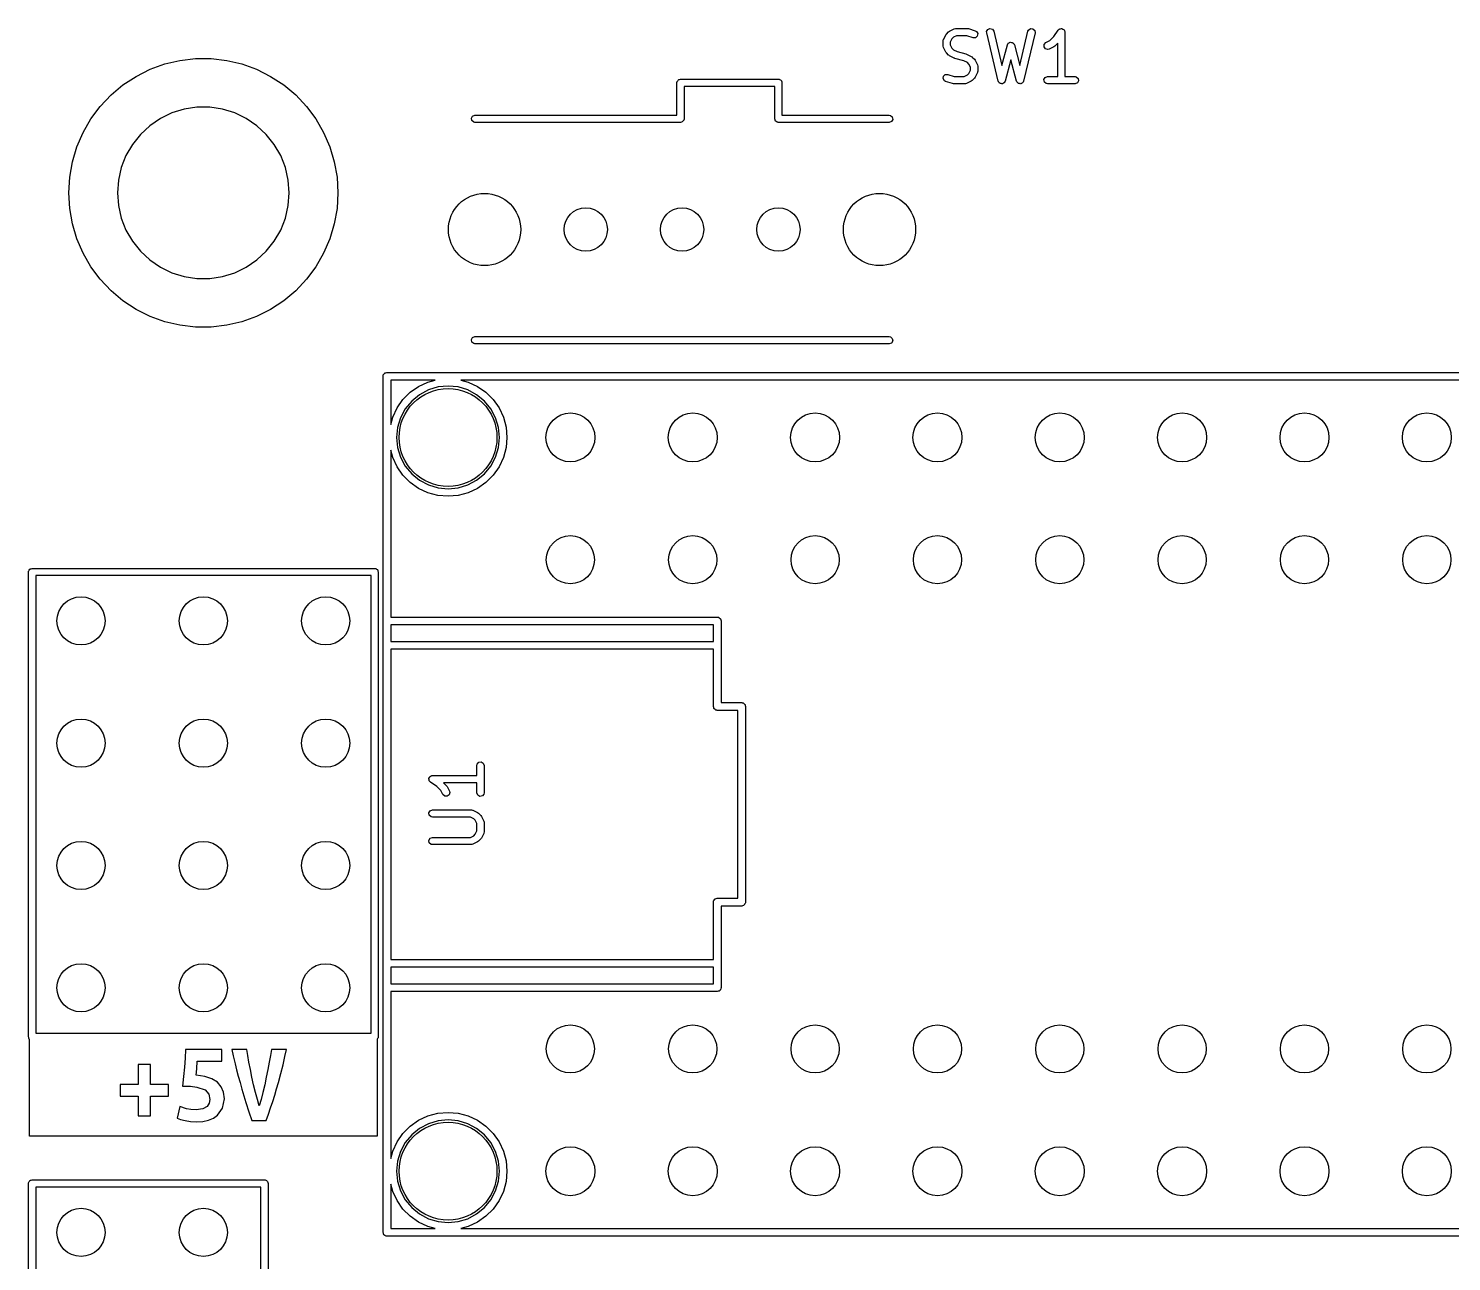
# Model space of a CAD drawing. Extents: x 51 to 109, y -109 to -51.2.
# Drawn here: x 50.98 to 80.52, y -76.81 to -51.2 of the extents above; entities that cross this region are included whole.
import ezdxf

# ---------------------------------------------------------------- set-up
doc = ezdxf.new("R2010")
doc.units = 0
doc.layers.add('BLACK', color=7, linetype='CONTINUOUS')

msp = doc.modelspace()

# ---------------------------------------------------------------- linework, layer by layer
at = {"layer": 'BLACK', "linetype": 'CONTINUOUS'}
for p, q in [((69.9736, -51.4278), (70.0212, -51.3325)), ((70.0212, -51.3325), (70.0346, -51.3145)), ((70.0346, -51.3145), (70.0353, -51.313)), ((70.0353, -51.313), (70.0829, -51.2654)), ((70.0829, -51.2654), (70.1012, -51.2525)), ((70.1012, -51.2525), (70.1024, -51.2514)), ((70.1024, -51.2514), (70.1976, -51.2037)), ((70.1803, -51.3801), (70.1499, -51.4105)), ((70.2488, -51.3458), (70.1803, -51.3801)), ((70.1976, -51.2037), (70.2226, -51.1963)), ((70.2226, -51.1963), (70.2269, -51.1974)), ((70.2269, -51.1974), (70.2311, -51.1958)), ((70.2311, -51.1958), (70.4692, -51.1958)), ((70.4571, -51.3458), (70.2488, -51.3458)), ((70.5884, -51.3896), (70.4571, -51.3458)), ((70.4692, -51.1958), (70.4913, -51.1997)), ((70.4913, -51.1997), (70.493, -51.1997)), ((70.493, -51.1997), (70.6358, -51.2473)), ((70.6397, -51.3882), (70.5884, -51.3896)), ((70.6358, -51.2473), (70.6587, -51.2597)), ((70.678, -51.3541), (70.6397, -51.3882)), ((70.6587, -51.2597), (70.6856, -51.3034)), ((70.6856, -51.3034), (70.678, -51.3541)), ((70.8709, -51.2622), (70.8939, -51.2163)), ((70.8725, -51.2882), (70.8709, -51.2622)), ((71.1106, -52.2882), (70.8725, -51.2882)), ((70.8939, -51.2163), (70.941, -51.1959)), ((70.941, -51.1959), (70.9902, -51.2106)), ((70.9902, -51.2106), (71.0184, -51.2534)), ((71.0184, -51.2534), (71.1876, -51.9643)), ((71.5604, -51.9643), (71.7296, -51.2534)), ((71.8755, -51.2882), (71.6374, -52.2882)), ((71.7296, -51.2534), (71.74, -51.2295)), ((71.74, -51.2295), (71.7811, -51.1989)), ((71.7811, -51.1989), (71.8323, -51.202)), ((71.8323, -51.202), (71.8696, -51.2372)), ((71.8696, -51.2372), (71.8755, -51.2882)), ((72.1867, -51.4473), (72.2681, -51.3659)), ((72.2681, -51.3659), (72.3592, -51.2292)), ((72.3592, -51.2292), (72.3772, -51.2104)), ((72.3772, -51.2104), (72.3813, -51.2092)), ((72.3813, -51.2092), (72.3841, -51.2059)), ((72.3841, -51.2059), (72.4056, -51.2021)), ((72.4056, -51.2021), (72.4264, -51.196)), ((72.4264, -51.196), (72.4304, -51.1977)), ((72.4304, -51.1977), (72.4346, -51.197)), ((72.4346, -51.197), (72.4535, -51.2078)), ((72.4535, -51.2078), (72.4734, -51.2166)), ((72.4734, -51.2166), (72.4753, -51.2205)), ((72.4753, -51.2205), (72.4791, -51.2226)), ((72.4791, -51.2226), (72.4865, -51.2431)), ((72.4865, -51.2431), (72.4962, -51.2626)), ((72.4962, -51.2626), (72.4951, -51.2668)), ((72.4951, -51.2668), (72.4966, -51.2708)), ((72.4966, -51.2708), (72.4966, -52.1958)), ((69.9657, -51.4613), (69.9702, -51.4356)), ((69.9657, -51.5565), (69.9657, -51.4613)), ((69.9672, -51.5607), (69.9657, -51.5565)), ((69.9662, -51.5651), (69.9672, -51.5607)), ((69.9736, -51.5901), (69.9662, -51.5651)), ((69.9702, -51.4356), (69.9731, -51.4322)), ((69.9731, -51.4322), (69.9736, -51.4278)), ((70.0212, -51.6853), (69.9736, -51.5901)), ((70.0224, -51.6864), (70.0212, -51.6853)), ((70.0353, -51.7048), (70.0224, -51.6864)), ((70.1499, -51.4105), (70.1157, -51.479)), ((70.1157, -51.479), (70.1157, -51.5388)), ((70.1157, -51.5388), (70.1499, -51.6073)), ((70.1499, -51.6073), (70.1803, -51.6378)), ((70.1803, -51.6378), (70.2573, -51.6762)), ((70.2573, -51.6762), (70.4398, -51.7219)), ((71.1876, -51.9643), (71.3015, -51.5372)), ((71.3015, -51.5372), (71.3125, -51.5136)), ((71.3125, -51.5136), (71.3181, -51.5096)), ((71.3181, -51.5096), (71.321, -51.5034)), ((71.321, -51.5034), (71.3386, -51.4953)), ((71.3386, -51.4953), (71.3545, -51.4841)), ((71.3545, -51.4841), (71.3613, -51.4847)), ((71.3613, -51.4847), (71.3676, -51.4818)), ((71.3676, -51.4818), (71.3863, -51.4869)), ((71.3863, -51.4869), (71.4056, -51.4885)), ((71.4056, -51.4885), (71.4105, -51.4934)), ((71.4105, -51.4934), (71.4171, -51.4951)), ((71.4171, -51.4951), (71.4282, -51.511)), ((71.4282, -51.511), (71.4419, -51.5248)), ((71.4419, -51.5248), (71.4425, -51.5316)), ((71.4425, -51.5316), (71.4465, -51.5372)), ((71.4465, -51.5372), (71.5604, -51.9643)), ((72.064, -51.5779), (72.0671, -51.5267)), ((72.0946, -51.6191), (72.064, -51.5779)), ((72.0671, -51.5267), (72.1024, -51.4895)), ((72.1445, -51.631), (72.0946, -51.6191)), ((72.1024, -51.4895), (72.1867, -51.4473)), ((72.1694, -51.6236), (72.1445, -51.631)), ((72.2647, -51.576), (72.1694, -51.6236)), ((72.2658, -51.5748), (72.2647, -51.576)), ((72.2842, -51.5619), (72.2658, -51.5748)), ((72.3466, -51.4995), (72.2842, -51.5619)), ((72.3466, -52.1958), (72.3466, -51.4995)), ((53.5034, -52.0445), (53.8087, -51.9334)), ((53.8087, -51.9334), (54.1248, -51.8584)), ((54.1248, -51.8584), (54.4475, -51.8207)), ((54.4475, -51.8207), (54.7725, -51.8207)), ((54.7725, -51.8207), (55.0952, -51.8584)), ((55.0952, -51.8584), (55.4113, -51.9334)), ((55.4113, -51.9334), (55.7166, -52.0445)), ((70.0829, -51.7524), (70.0353, -51.7048)), ((70.0844, -51.7531), (70.0829, -51.7524)), ((70.1024, -51.7665), (70.0844, -51.7531)), ((70.1976, -51.8141), (70.1024, -51.7665)), ((70.2011, -51.8145), (70.1976, -51.8141)), ((70.213, -51.8198), (70.2011, -51.8145)), ((70.3954, -51.8654), (70.213, -51.8198)), ((70.4724, -51.9039), (70.3954, -51.8654)), ((70.4398, -51.7219), (70.4516, -51.7271)), ((70.4516, -51.7271), (70.4552, -51.7275)), ((70.4552, -51.7275), (70.5504, -51.7752)), ((70.5028, -51.9343), (70.4724, -51.9039)), ((70.5371, -52.0028), (70.5028, -51.9343)), ((70.5504, -51.7752), (70.5684, -51.7885)), ((70.5684, -51.7885), (70.5699, -51.7892)), ((70.5699, -51.7892), (70.6175, -51.8368)), ((70.6175, -51.8368), (70.6304, -51.8552)), ((70.6304, -51.8552), (70.6316, -51.8563)), ((70.6316, -51.8563), (70.6792, -51.9516)), ((70.6792, -51.9516), (70.6866, -51.9765)), ((70.6866, -51.9765), (70.6856, -51.9809)), ((70.6856, -51.9809), (70.6871, -51.9851)), ((70.6871, -51.9851), (70.6871, -52.0803)), ((71.374, -51.8476), (71.256, -52.2901)), ((71.492, -52.2901), (71.374, -51.8476)), ((52.9415, -52.3689), (53.213, -52.1903)), ((53.213, -52.1903), (53.5034, -52.0445)), ((55.7166, -52.0445), (56.007, -52.1903)), ((56.007, -52.1903), (56.2785, -52.3689)), ((64.4455, -52.2983), (64.458, -52.2834)), ((64.458, -52.2834), (64.4678, -52.2665)), ((64.4678, -52.2665), (64.4741, -52.2642)), ((64.4741, -52.2642), (64.4785, -52.259)), ((64.4785, -52.259), (64.4977, -52.2557)), ((64.4977, -52.2557), (64.516, -52.249)), ((64.516, -52.249), (66.548, -52.249)), ((66.548, -52.249), (66.5577, -52.2507)), ((66.5577, -52.2507), (66.561, -52.2501)), ((66.561, -52.2501), (66.5639, -52.2518)), ((66.5639, -52.2518), (66.5737, -52.2535)), ((66.5737, -52.2535), (66.5886, -52.266)), ((66.5886, -52.266), (66.6055, -52.2758)), ((66.6055, -52.2758), (66.6078, -52.2821)), ((66.6078, -52.2821), (66.613, -52.2865)), ((66.613, -52.2865), (66.6163, -52.3057)), ((69.9672, -52.2382), (69.9747, -52.1875)), ((69.994, -52.2819), (69.9672, -52.2382)), ((69.9747, -52.1875), (70.0131, -52.1534)), ((70.0169, -52.2944), (69.994, -52.2819)), ((70.0131, -52.1534), (70.0644, -52.152)), ((70.0644, -52.152), (70.1957, -52.1958)), ((70.1957, -52.1958), (70.4039, -52.1958)), ((70.4039, -52.1958), (70.4724, -52.1616)), ((70.5504, -52.2903), (70.4552, -52.3379)), ((70.4724, -52.1616), (70.5028, -52.1312)), ((70.5028, -52.1312), (70.5371, -52.0626)), ((70.5371, -52.0626), (70.5371, -52.0028)), ((70.5515, -52.2891), (70.5504, -52.2903)), ((70.5699, -52.2762), (70.5515, -52.2891)), ((70.6175, -52.2286), (70.5699, -52.2762)), ((70.6182, -52.2271), (70.6175, -52.2286)), ((70.6316, -52.2091), (70.6182, -52.2271)), ((70.6792, -52.1139), (70.6316, -52.2091)), ((70.6797, -52.1094), (70.6792, -52.1139)), ((70.6826, -52.106), (70.6797, -52.1094)), ((70.6871, -52.0803), (70.6826, -52.106)), ((71.1149, -52.2948), (71.1106, -52.2882)), ((71.256, -52.2901), (71.245, -52.3138)), ((71.4965, -52.2966), (71.492, -52.2901)), ((71.6374, -52.2882), (71.6271, -52.3121)), ((72.062, -52.2578), (72.0877, -52.2134)), ((72.071, -52.3083), (72.062, -52.2578)), ((72.0877, -52.2134), (72.1359, -52.1958)), ((72.1359, -52.1958), (72.3466, -52.1958)), ((72.4966, -52.1958), (72.7073, -52.1958)), ((72.7073, -52.1958), (72.733, -52.2003)), ((72.733, -52.2003), (72.7723, -52.2333)), ((72.7812, -52.2838), (72.7555, -52.3283)), ((72.7723, -52.2333), (72.7812, -52.2838)), ((52.4697, -52.8141), (52.6926, -52.5777)), ((52.6926, -52.5777), (52.9415, -52.3689)), ((56.2785, -52.3689), (56.5274, -52.5777)), ((56.5274, -52.5777), (56.7503, -52.8141)), ((64.441, -52.324), (64.4427, -52.3143)), ((64.441, -52.997), (64.441, -52.324)), ((64.4421, -52.311), (64.4438, -52.3081)), ((64.4427, -52.3143), (64.4421, -52.311)), ((64.4438, -52.3081), (64.4455, -52.2983)), ((66.473, -52.399), (64.591, -52.399)), ((64.591, -52.399), (64.591, -53.072)), ((66.473, -53.072), (66.473, -52.399)), ((66.6163, -52.3057), (66.623, -52.324)), ((66.623, -52.324), (66.623, -52.997)), ((70.1598, -52.342), (70.0169, -52.2944)), ((70.1614, -52.3419), (70.1598, -52.342)), ((70.1835, -52.3458), (70.1614, -52.3419)), ((70.4216, -52.3458), (70.1835, -52.3458)), ((70.4258, -52.3443), (70.4216, -52.3458)), ((70.4302, -52.3453), (70.4258, -52.3443)), ((70.4552, -52.3379), (70.4302, -52.3453)), ((71.1156, -52.3026), (71.1149, -52.2948)), ((71.1286, -52.3156), (71.1156, -52.3026)), ((71.1388, -52.331), (71.1286, -52.3156)), ((71.1463, -52.3333), (71.1388, -52.331)), ((71.1519, -52.3388), (71.1463, -52.3333)), ((71.1703, -52.3404), (71.1519, -52.3388)), ((71.188, -52.3457), (71.1703, -52.3404)), ((71.1952, -52.3426), (71.188, -52.3457)), ((71.203, -52.3432), (71.1952, -52.3426)), ((71.2181, -52.3326), (71.203, -52.3432)), ((71.235, -52.3253), (71.2181, -52.3326)), ((71.2386, -52.3183), (71.235, -52.3253)), ((71.245, -52.3138), (71.2386, -52.3183)), ((71.4974, -52.3044), (71.4965, -52.2966)), ((71.5108, -52.3171), (71.4974, -52.3044)), ((71.5214, -52.3322), (71.5108, -52.3171)), ((71.529, -52.3342), (71.5214, -52.3322)), ((71.5347, -52.3397), (71.529, -52.3342)), ((71.5531, -52.3407), (71.5347, -52.3397)), ((71.5709, -52.3455), (71.5531, -52.3407)), ((71.5781, -52.3422), (71.5709, -52.3455)), ((71.5859, -52.3427), (71.5781, -52.3422)), ((71.6007, -52.3317), (71.5859, -52.3427)), ((71.6174, -52.3239), (71.6007, -52.3317)), ((71.6208, -52.3168), (71.6174, -52.3239)), ((71.6271, -52.3121), (71.6208, -52.3168)), ((72.1103, -52.3413), (72.071, -52.3083)), ((72.1359, -52.3458), (72.1103, -52.3413)), ((72.7073, -52.3458), (72.1359, -52.3458)), ((72.7555, -52.3283), (72.7073, -52.3458)), ((52.2756, -53.0747), (52.4697, -52.8141)), ((54.2132, -52.8717), (53.9586, -52.9503)), ((54.4768, -52.832), (54.2132, -52.8717)), ((54.7432, -52.832), (54.4768, -52.832)), ((55.0068, -52.8717), (54.7432, -52.832)), ((55.2614, -52.9503), (55.0068, -52.8717)), ((56.7503, -52.8141), (56.9444, -53.0747)), ((52.1132, -53.3561), (52.2756, -53.0747)), ((53.7185, -53.0659), (53.4983, -53.216)), ((53.9586, -52.9503), (53.7185, -53.0659)), ((55.5015, -53.0659), (55.2614, -52.9503)), ((55.7217, -53.216), (55.5015, -53.0659)), ((56.9444, -53.0747), (57.1068, -53.3561)), ((60.1741, -53.059), (60.1998, -53.0145)), ((60.183, -53.1095), (60.1741, -53.059)), ((60.2223, -53.1425), (60.183, -53.1095)), ((60.1998, -53.0145), (60.248, -52.997)), ((60.248, -53.147), (60.2223, -53.1425)), ((60.248, -52.997), (64.441, -52.997)), ((64.516, -53.147), (60.248, -53.147)), ((64.5343, -53.1403), (64.516, -53.147)), ((64.5535, -53.137), (64.5343, -53.1403)), ((64.5579, -53.1318), (64.5535, -53.137)), ((64.5642, -53.1295), (64.5579, -53.1318)), ((64.574, -53.1126), (64.5642, -53.1295)), ((64.5865, -53.0977), (64.574, -53.1126)), ((64.5882, -53.0879), (64.5865, -53.0977)), ((64.5899, -53.085), (64.5882, -53.0879)), ((64.591, -53.072), (64.5893, -53.0817)), ((64.5893, -53.0817), (64.5899, -53.085)), ((66.4797, -53.0903), (66.473, -53.072)), ((66.483, -53.1095), (66.4797, -53.0903)), ((66.4882, -53.1138), (66.483, -53.1095)), ((66.4905, -53.1202), (66.4882, -53.1138)), ((66.5074, -53.13), (66.4905, -53.1202)), ((66.5223, -53.1425), (66.5074, -53.13)), ((66.5321, -53.1442), (66.5223, -53.1425)), ((66.535, -53.1459), (66.5321, -53.1442)), ((66.5383, -53.1453), (66.535, -53.1459)), ((66.548, -53.147), (66.5383, -53.1453)), ((68.848, -53.147), (66.548, -53.147)), ((66.623, -52.997), (68.848, -52.997)), ((68.848, -52.997), (68.8737, -53.0015)), ((68.8962, -53.1295), (68.848, -53.147)), ((68.8737, -53.0015), (68.913, -53.0345)), ((68.9219, -53.085), (68.8962, -53.1295)), ((68.913, -53.0345), (68.9219, -53.085)), ((51.9845, -53.6544), (52.1132, -53.3561)), ((53.303, -53.3973), (53.1368, -53.6056)), ((53.4983, -53.216), (53.303, -53.3973)), ((55.917, -53.3973), (55.7217, -53.216)), ((56.0832, -53.6056), (55.917, -53.3973)), ((57.1068, -53.3561), (57.2355, -53.6544)), ((51.8913, -53.9657), (51.9845, -53.6544)), ((53.1368, -53.6056), (53.0036, -53.8364)), ((56.2164, -53.8364), (56.0832, -53.6056)), ((57.2355, -53.6544), (57.3287, -53.9657)), ((51.8349, -54.2856), (51.8913, -53.9657)), ((53.0036, -53.8364), (52.9062, -54.0845)), ((56.3138, -54.0845), (56.2164, -53.8364)), ((57.3287, -53.9657), (57.3851, -54.2856)), ((51.816, -54.61), (51.8349, -54.2856)), ((52.8469, -54.3443), (52.827, -54.61)), ((52.9062, -54.0845), (52.8469, -54.3443)), ((56.3731, -54.3443), (56.3138, -54.0845)), ((56.393, -54.61), (56.3731, -54.3443)), ((57.3851, -54.2856), (57.404, -54.61)), ((51.8349, -54.9344), (51.816, -54.61)), ((52.827, -54.61), (52.8469, -54.8757)), ((56.3731, -54.8757), (56.393, -54.61)), ((57.404, -54.61), (57.3851, -54.9344)), ((51.8913, -55.2543), (51.8349, -54.9344)), ((52.8469, -54.8757), (52.9062, -55.1355)), ((56.3138, -55.1355), (56.3731, -54.8757)), ((57.3851, -54.9344), (57.3287, -55.2543)), ((52.9062, -55.1355), (53.0036, -55.3836)), ((56.2164, -55.3836), (56.3138, -55.1355)), ((51.9845, -55.5656), (51.8913, -55.2543)), ((53.0036, -55.3836), (53.1368, -55.6144)), ((56.0832, -55.6144), (56.2164, -55.3836)), ((57.3287, -55.2543), (57.2355, -55.5656)), ((52.1132, -55.8639), (51.9845, -55.5656)), ((53.1368, -55.6144), (53.303, -55.8227)), ((53.303, -55.8227), (53.4983, -56.004)), ((55.7217, -56.004), (55.917, -55.8227)), ((55.917, -55.8227), (56.0832, -55.6144)), ((57.2355, -55.5656), (57.1068, -55.8639)), ((52.2756, -56.1453), (52.1132, -55.8639)), ((53.4983, -56.004), (53.7185, -56.1541)), ((55.5015, -56.1541), (55.7217, -56.004)), ((57.1068, -55.8639), (56.9444, -56.1453)), ((52.4697, -56.4059), (52.2756, -56.1453)), ((52.6926, -56.6423), (52.4697, -56.4059)), ((53.7185, -56.1541), (53.9586, -56.2697)), ((53.9586, -56.2697), (54.2132, -56.3483)), ((54.2132, -56.3483), (54.4768, -56.388)), ((54.4768, -56.388), (54.7432, -56.388)), ((54.7432, -56.388), (55.0068, -56.3483)), ((55.0068, -56.3483), (55.2614, -56.2697)), ((55.2614, -56.2697), (55.5015, -56.1541)), ((56.7503, -56.4059), (56.5274, -56.6423)), ((56.9444, -56.1453), (56.7503, -56.4059)), ((52.9415, -56.8511), (52.6926, -56.6423)), ((56.5274, -56.6423), (56.2785, -56.8511)), ((53.213, -57.0297), (52.9415, -56.8511)), ((56.2785, -56.8511), (56.007, -57.0297)), ((53.5034, -57.1755), (53.213, -57.0297)), ((53.8087, -57.2866), (53.5034, -57.1755)), ((54.1248, -57.3616), (53.8087, -57.2866)), ((55.4113, -57.2866), (55.0952, -57.3616)), ((55.7166, -57.1755), (55.4113, -57.2866)), ((56.007, -57.0297), (55.7166, -57.1755)), ((54.4475, -57.3993), (54.1248, -57.3616)), ((54.7725, -57.3993), (54.4475, -57.3993)), ((55.0952, -57.3616), (54.7725, -57.3993)), ((60.1998, -57.6145), (60.248, -57.597)), ((60.248, -57.597), (68.848, -57.597)), ((68.848, -57.597), (68.8737, -57.6015)), ((68.8737, -57.6015), (68.913, -57.6345)), ((60.1741, -57.659), (60.1998, -57.6145)), ((60.183, -57.7095), (60.1741, -57.659)), ((60.2223, -57.7425), (60.183, -57.7095)), ((60.248, -57.747), (60.2223, -57.7425)), ((68.848, -57.747), (60.248, -57.747)), ((68.8962, -57.7295), (68.848, -57.747)), ((68.9219, -57.685), (68.8962, -57.7295)), ((68.913, -57.6345), (68.9219, -57.685)), ((58.34, -58.42), (58.3418, -58.4096)), ((58.34, -63.5), (58.34, -58.42)), ((58.3412, -58.4061), (58.343, -58.403)), ((58.3418, -58.4096), (58.3412, -58.4061)), ((58.343, -58.403), (58.3448, -58.3926)), ((58.3448, -58.3926), (58.3582, -58.3767)), ((58.3582, -58.3767), (58.3686, -58.3587)), ((58.3686, -58.3587), (58.3754, -58.3562)), ((58.3754, -58.3562), (58.38, -58.3507)), ((58.38, -58.3507), (58.4005, -58.3471)), ((58.4005, -58.3471), (58.42, -58.34)), ((58.42, -58.34), (101.6, -58.34)), ((58.5, -58.5), (58.5, -59.4238)), ((59.4238, -58.5), (58.5, -58.5)), ((58.7531, -58.9039), (58.9039, -58.7531)), ((58.9039, -58.7531), (59.0785, -58.6309)), ((59.0785, -58.6309), (59.2717, -58.5408)), ((59.2812, -58.7032), (59.0966, -58.8019)), ((59.2717, -58.5408), (59.4238, -58.5)), ((59.4816, -58.6424), (59.2812, -58.7032)), ((59.69, -58.6219), (59.4816, -58.6424)), ((59.8984, -58.6424), (59.69, -58.6219)), ((60.0988, -58.7032), (59.8984, -58.6424)), ((59.9562, -58.5), (60.1083, -58.5408)), ((100.064, -58.5), (59.9562, -58.5)), ((60.2834, -58.8019), (60.0988, -58.7032)), ((60.1083, -58.5408), (60.3015, -58.6309)), ((60.3015, -58.6309), (60.4761, -58.7531)), ((60.4761, -58.7531), (60.6269, -58.9039)), ((58.5408, -59.2717), (58.6309, -59.0785)), ((58.6309, -59.0785), (58.7531, -58.9039)), ((58.9347, -58.9347), (58.8019, -59.0966)), ((59.0966, -58.8019), (58.9347, -58.9347)), ((60.4453, -58.9347), (60.2834, -58.8019)), ((60.5781, -59.0966), (60.4453, -58.9347)), ((60.6269, -58.9039), (60.7491, -59.0785)), ((60.7491, -59.0785), (60.8392, -59.2717)), ((58.5, -59.4238), (58.5408, -59.2717)), ((58.7032, -59.2812), (58.6424, -59.4816)), ((58.8019, -59.0966), (58.7032, -59.2812)), ((60.6768, -59.2812), (60.5781, -59.0966)), ((60.7376, -59.4816), (60.6768, -59.2812)), ((60.8392, -59.2717), (60.8944, -59.4776)), ((58.6424, -59.4816), (58.6219, -59.69)), ((60.7581, -59.69), (60.7376, -59.4816)), ((60.8944, -59.4776), (60.913, -59.69)), ((58.5408, -60.1083), (58.5, -59.9562)), ((58.5, -59.9562), (58.5, -63.42)), ((58.6219, -59.69), (58.6424, -59.8984)), ((58.6424, -59.8984), (58.7032, -60.0988)), ((60.6768, -60.0988), (60.7376, -59.8984)), ((60.7376, -59.8984), (60.7581, -59.69)), ((60.8944, -59.9024), (60.8392, -60.1083)), ((60.913, -59.69), (60.8944, -59.9024)), ((58.6309, -60.3015), (58.5408, -60.1083)), ((58.7032, -60.0988), (58.8019, -60.2834)), ((60.5781, -60.2834), (60.6768, -60.0988)), ((60.8392, -60.1083), (60.7491, -60.3015)), ((58.7531, -60.4761), (58.6309, -60.3015)), ((58.9039, -60.6269), (58.7531, -60.4761)), ((58.8019, -60.2834), (58.9347, -60.4453)), ((58.9347, -60.4453), (59.0966, -60.5781)), ((60.2834, -60.5781), (60.4453, -60.4453)), ((60.4453, -60.4453), (60.5781, -60.2834)), ((60.6269, -60.4761), (60.4761, -60.6269)), ((60.7491, -60.3015), (60.6269, -60.4761)), ((59.0785, -60.7491), (58.9039, -60.6269)), ((59.2717, -60.8392), (59.0785, -60.7491)), ((59.0966, -60.5781), (59.2812, -60.6768)), ((59.4776, -60.8944), (59.2717, -60.8392)), ((59.2812, -60.6768), (59.4816, -60.7376)), ((59.4816, -60.7376), (59.69, -60.7581)), ((59.69, -60.7581), (59.8984, -60.7376)), ((59.8984, -60.7376), (60.0988, -60.6768)), ((60.1083, -60.8392), (59.9024, -60.8944)), ((60.0988, -60.6768), (60.2834, -60.5781)), ((60.3015, -60.7491), (60.1083, -60.8392)), ((60.4761, -60.6269), (60.3015, -60.7491)), ((59.69, -60.913), (59.4776, -60.8944)), ((59.9024, -60.8944), (59.69, -60.913)), ((50.979, -62.484), (50.9807, -62.4743)), ((50.979, -72.136), (50.979, -62.484)), ((50.9801, -62.471), (50.9818, -62.4681)), ((50.9807, -62.4743), (50.9801, -62.471)), ((50.9818, -62.4681), (50.9835, -62.4583)), ((50.9835, -62.4583), (50.996, -62.4434)), ((50.996, -62.4434), (51.0058, -62.4265)), ((51.0058, -62.4265), (51.0121, -62.4242)), ((51.0121, -62.4242), (51.0165, -62.419)), ((51.0165, -62.419), (51.0357, -62.4157)), ((51.0357, -62.4157), (51.054, -62.409)), ((51.054, -62.409), (58.166, -62.409)), ((51.129, -62.559), (51.129, -72.061)), ((58.091, -62.559), (51.129, -62.559)), ((58.091, -72.061), (58.091, -62.559)), ((58.166, -62.409), (58.1757, -62.4107)), ((58.1757, -62.4107), (58.179, -62.4101)), ((58.179, -62.4101), (58.1819, -62.4118)), ((58.1819, -62.4118), (58.1917, -62.4135)), ((58.1917, -62.4135), (58.2066, -62.426)), ((58.2066, -62.426), (58.2235, -62.4358)), ((58.2235, -62.4358), (58.2258, -62.4421)), ((58.2258, -62.4421), (58.231, -62.4465)), ((58.231, -62.4465), (58.2343, -62.4657)), ((58.2343, -62.4657), (58.241, -62.484)), ((58.241, -62.484), (58.241, -72.136)), ((58.34, -64.008), (58.34, -63.5)), ((58.5, -63.42), (65.278, -63.42)), ((65.278, -63.42), (65.2884, -63.4218)), ((65.2884, -63.4218), (65.2919, -63.4212)), ((65.2919, -63.4212), (65.295, -63.423)), ((65.295, -63.423), (65.3054, -63.4248)), ((65.3054, -63.4248), (65.3213, -63.4382)), ((65.3213, -63.4382), (65.3393, -63.4486)), ((65.3393, -63.4486), (65.3418, -63.4554)), ((65.3418, -63.4554), (65.3473, -63.46)), ((65.3473, -63.46), (65.3509, -63.4805)), ((65.3509, -63.4805), (65.358, -63.5)), ((65.358, -63.5), (65.358, -64.008)), ((58.5, -63.58), (58.5, -63.928)), ((65.198, -63.58), (58.5, -63.58)), ((65.198, -63.928), (65.198, -63.58)), ((58.34, -70.612), (58.34, -64.008)), ((58.5, -63.928), (65.198, -63.928)), ((58.5, -64.088), (58.5, -70.532)), ((65.198, -64.088), (58.5, -64.088)), ((65.198, -65.278), (65.198, -64.088)), ((65.358, -64.008), (65.358, -65.198)), ((65.2051, -65.2975), (65.198, -65.278)), ((65.358, -65.198), (65.786, -65.198)), ((65.786, -65.198), (65.7964, -65.1998)), ((65.7964, -65.1998), (65.7999, -65.1992)), ((65.7999, -65.1992), (65.803, -65.201)), ((65.803, -65.201), (65.8134, -65.2028)), ((65.8134, -65.2028), (65.8293, -65.2162)), ((65.8293, -65.2162), (65.8473, -65.2266)), ((65.8473, -65.2266), (65.8498, -65.2334)), ((65.8498, -65.2334), (65.8553, -65.238)), ((65.8553, -65.238), (65.8589, -65.2585)), ((65.8589, -65.2585), (65.866, -65.278)), ((65.866, -65.278), (65.866, -69.342)), ((65.2087, -65.318), (65.2051, -65.2975)), ((65.2142, -65.3226), (65.2087, -65.318)), ((65.2167, -65.3294), (65.2142, -65.3226)), ((65.2347, -65.3398), (65.2167, -65.3294)), ((65.2506, -65.3532), (65.2347, -65.3398)), ((65.261, -65.355), (65.2506, -65.3532)), ((65.2641, -65.3568), (65.261, -65.355)), ((65.2676, -65.3562), (65.2641, -65.3568)), ((65.278, -65.358), (65.2676, -65.3562)), ((65.706, -65.358), (65.278, -65.358)), ((65.706, -69.262), (65.706, -65.358)), ((60.2943, -66.4748), (60.3273, -66.4355)), ((60.3273, -66.4355), (60.3778, -66.4266)), ((60.3778, -66.4266), (60.4223, -66.4523)), ((60.4223, -66.4523), (60.4398, -66.5005)), ((59.291, -66.7732), (59.3018, -66.7543)), ((59.3018, -66.7543), (59.3106, -66.7344)), ((59.3106, -66.7344), (59.3145, -66.7325)), ((59.3145, -66.7325), (59.3166, -66.7287)), ((59.3166, -66.7287), (59.3371, -66.7213)), ((59.3371, -66.7213), (59.3566, -66.7116)), ((59.3566, -66.7116), (59.3608, -66.7127)), ((59.3608, -66.7127), (59.3648, -66.7112)), ((59.3648, -66.7112), (60.2898, -66.7112)), ((60.2898, -66.5005), (60.2943, -66.4748)), ((60.2898, -66.7112), (60.2898, -66.5005)), ((60.4398, -66.5005), (60.4398, -67.0719)), ((59.29, -66.7814), (59.2917, -66.7774)), ((59.2961, -66.8023), (59.29, -66.7814)), ((59.2917, -66.7774), (59.291, -66.7732)), ((59.2999, -66.8237), (59.2961, -66.8023)), ((59.3032, -66.8265), (59.2999, -66.8237)), ((59.3044, -66.8306), (59.3032, -66.8265)), ((59.3232, -66.8486), (59.3044, -66.8306)), ((59.4599, -66.9397), (59.3232, -66.8486)), ((59.5413, -67.0211), (59.4599, -66.9397)), ((59.5835, -67.1054), (59.5413, -67.0211)), ((60.2898, -66.8612), (59.5935, -66.8612)), ((59.5935, -66.8612), (59.6559, -66.9236)), ((59.6559, -66.9236), (59.6688, -66.942)), ((59.6688, -66.942), (59.67, -66.9431)), ((59.67, -66.9431), (59.7176, -67.0384)), ((59.725, -67.0633), (59.7131, -67.1132)), ((59.7176, -67.0384), (59.725, -67.0633)), ((60.2898, -67.0719), (60.2898, -66.8612)), ((59.6207, -67.1407), (59.5835, -67.1054)), ((59.6719, -67.1438), (59.6207, -67.1407)), ((59.7131, -67.1132), (59.6719, -67.1438)), ((60.3074, -67.1201), (60.2898, -67.0719)), ((60.3518, -67.1458), (60.3074, -67.1201)), ((60.4023, -67.1369), (60.3518, -67.1458)), ((60.4353, -67.0976), (60.4023, -67.1369)), ((60.4398, -67.0719), (60.4353, -67.0976)), ((59.291, -67.4875), (59.3166, -67.443)), ((59.2999, -67.538), (59.291, -67.4875)), ((59.3392, -67.571), (59.2999, -67.538)), ((59.3166, -67.443), (59.3648, -67.4255)), ((59.3648, -67.5755), (59.3392, -67.571)), ((59.3648, -67.4255), (60.1743, -67.4255)), ((60.1566, -67.5755), (59.3648, -67.5755)), ((60.2252, -67.6097), (60.1566, -67.5755)), ((60.1743, -67.4255), (60.2, -67.43)), ((60.2, -67.43), (60.2034, -67.4329)), ((60.2034, -67.4329), (60.2079, -67.4334)), ((60.2079, -67.4334), (60.3031, -67.481)), ((60.2556, -67.6401), (60.2252, -67.6097)), ((60.2898, -67.7087), (60.2556, -67.6401)), ((60.3031, -67.481), (60.3211, -67.4944)), ((60.3211, -67.4944), (60.3226, -67.4951)), ((60.3226, -67.4951), (60.3702, -67.5427)), ((60.3702, -67.5427), (60.3831, -67.561)), ((60.3831, -67.561), (60.3843, -67.5622)), ((60.3843, -67.5622), (60.4319, -67.6574)), ((60.2252, -67.9626), (60.2556, -67.9322)), ((60.2556, -67.9322), (60.2898, -67.8637)), ((60.2898, -67.8637), (60.2898, -67.7087)), ((60.4319, -67.915), (60.3843, -68.0102)), ((60.4319, -67.6574), (60.4393, -67.6824)), ((60.4324, -67.9105), (60.4319, -67.915)), ((60.4353, -67.9071), (60.4324, -67.9105)), ((60.4398, -67.8814), (60.4353, -67.9071)), ((60.4393, -67.6824), (60.4383, -67.6867)), ((60.4383, -67.6867), (60.4398, -67.691)), ((60.4398, -67.691), (60.4398, -67.8814)), ((59.291, -68.0589), (59.3166, -68.0145)), ((59.2999, -68.1094), (59.291, -68.0589)), ((59.3392, -68.1424), (59.2999, -68.1094)), ((59.3166, -68.0145), (59.3648, -67.9969)), ((59.3648, -68.1469), (59.3392, -68.1424)), ((59.3648, -67.9969), (60.1566, -67.9969)), ((60.1743, -68.1469), (59.3648, -68.1469)), ((60.1566, -67.9969), (60.2252, -67.9626)), ((60.1786, -68.1454), (60.1743, -68.1469)), ((60.1829, -68.1464), (60.1786, -68.1454)), ((60.2079, -68.139), (60.1829, -68.1464)), ((60.3031, -68.0914), (60.2079, -68.139)), ((60.3042, -68.0902), (60.3031, -68.0914)), ((60.3226, -68.0773), (60.3042, -68.0902)), ((60.3702, -68.0297), (60.3226, -68.0773)), ((60.3709, -68.0282), (60.3702, -68.0297)), ((60.3843, -68.0102), (60.3709, -68.0282)), ((65.198, -69.342), (65.1998, -69.3316)), ((65.198, -70.532), (65.198, -69.342)), ((65.1992, -69.3281), (65.201, -69.325)), ((65.1998, -69.3316), (65.1992, -69.3281)), ((65.201, -69.325), (65.2028, -69.3146)), ((65.2028, -69.3146), (65.2162, -69.2987)), ((65.2162, -69.2987), (65.2266, -69.2807)), ((65.2266, -69.2807), (65.2334, -69.2782)), ((65.2334, -69.2782), (65.238, -69.2727)), ((65.238, -69.2727), (65.2585, -69.2691)), ((65.2585, -69.2691), (65.278, -69.262)), ((65.278, -69.262), (65.706, -69.262)), ((65.786, -69.422), (65.358, -69.422)), ((65.358, -69.422), (65.358, -70.612)), ((65.8055, -69.4149), (65.786, -69.422)), ((65.826, -69.4113), (65.8055, -69.4149)), ((65.8306, -69.4058), (65.826, -69.4113)), ((65.8374, -69.4033), (65.8306, -69.4058)), ((65.8478, -69.3853), (65.8374, -69.4033)), ((65.8612, -69.3694), (65.8478, -69.3853)), ((65.863, -69.359), (65.8612, -69.3694)), ((65.8648, -69.3559), (65.863, -69.359)), ((65.866, -69.342), (65.8642, -69.3524)), ((65.8642, -69.3524), (65.8648, -69.3559)), ((58.5, -70.532), (65.198, -70.532)), ((58.34, -71.12), (58.34, -70.612)), ((58.34, -70.612), (58.34, -70.612)), ((58.5, -70.692), (58.5, -71.04)), ((65.198, -70.692), (58.5, -70.692)), ((65.198, -71.04), (65.198, -70.692)), ((65.358, -70.612), (65.358, -71.12)), ((58.34, -76.2), (58.34, -71.12)), ((58.5, -71.04), (65.198, -71.04)), ((65.278, -71.2), (58.5, -71.2)), ((58.5, -71.2), (58.5, -74.6638)), ((65.2975, -71.1929), (65.278, -71.2)), ((65.318, -71.1893), (65.2975, -71.1929)), ((65.3226, -71.1838), (65.318, -71.1893)), ((65.3294, -71.1813), (65.3226, -71.1838)), ((65.3398, -71.1633), (65.3294, -71.1813)), ((65.3532, -71.1474), (65.3398, -71.1633)), ((65.355, -71.137), (65.3532, -71.1474)), ((65.3568, -71.1339), (65.355, -71.137)), ((65.358, -71.12), (65.3562, -71.1304)), ((65.3562, -71.1304), (65.3568, -71.1339)), ((51.129, -72.061), (58.091, -72.061)), ((50.9857, -72.1543), (50.979, -72.136)), ((50.989, -72.1735), (50.9857, -72.1543)), ((50.9942, -72.1778), (50.989, -72.1735)), ((50.9965, -72.1842), (50.9942, -72.1778)), ((51.0008, -72.1867), (50.9965, -72.1842)), ((51.0008, -74.2021), (51.0008, -72.1867)), ((58.224, -72.1766), (58.2192, -72.1848)), ((58.2192, -72.1848), (58.2192, -74.2021)), ((58.2365, -72.1617), (58.224, -72.1766)), ((58.2382, -72.1519), (58.2365, -72.1617)), ((58.2399, -72.149), (58.2382, -72.1519)), ((58.241, -72.136), (58.2393, -72.1457)), ((58.2393, -72.1457), (58.2399, -72.149)), ((54.2296, -72.5814), (54.2171, -72.7698)), ((54.2385, -72.3995), (54.2296, -72.5814)), ((54.991, -72.3995), (54.2385, -72.3995)), ((54.4719, -72.802), (54.4838, -72.6424)), ((54.4838, -72.6424), (54.991, -72.6424)), ((54.991, -72.6424), (54.991, -72.3995)), ((55.5125, -72.3995), (55.2029, -72.3995)), ((55.2029, -72.3995), (55.2303, -72.5329)), ((55.2303, -72.5329), (55.2696, -72.6996)), ((55.5304, -72.5231), (55.5125, -72.3995)), ((55.5554, -72.665), (55.5304, -72.5231)), ((55.5854, -72.8186), (55.5554, -72.665)), ((55.9792, -72.6662), (55.9495, -72.8207)), ((56.0054, -72.5233), (55.9792, -72.6662)), ((56.0268, -72.3995), (56.0054, -72.5233)), ((56.334, -72.3995), (56.0268, -72.3995)), ((56.2638, -72.7186), (56.3022, -72.5507)), ((56.3022, -72.5507), (56.334, -72.3995)), ((53.5122, -72.7138), (53.2598, -72.7138)), ((53.2598, -72.7138), (53.2598, -73.1282)), ((53.5122, -73.1282), (53.5122, -72.7138)), ((54.2004, -72.9636), (54.179, -73.1615)), ((54.2171, -72.7698), (54.2004, -72.9636)), ((54.46, -72.9377), (54.4719, -72.802)), ((54.6402, -72.962), (54.46, -72.9377)), ((54.787, -73.0097), (54.6402, -72.962)), ((55.2696, -72.6996), (55.3011, -72.8243)), ((55.3011, -72.8243), (55.3352, -72.9541)), ((55.3352, -72.9541), (55.372, -73.0889)), ((55.6185, -72.977), (55.5854, -72.8186)), ((55.9495, -72.8207), (55.9173, -72.9794)), ((56.1685, -73.0889), (56.2191, -72.8993)), ((56.2191, -72.8993), (56.2638, -72.7186)), ((53.2598, -73.1282), (52.886, -73.1282)), ((52.886, -73.1282), (52.886, -73.3687)), ((53.8861, -73.1282), (53.5122, -73.1282)), ((53.8861, -73.3687), (53.8861, -73.1282)), ((54.179, -73.1615), (54.3427, -73.1666)), ((54.3427, -73.1666), (54.4719, -73.1818)), ((54.4719, -73.1818), (54.6445, -73.2389)), ((54.6445, -73.2389), (54.7255, -73.327)), ((54.9005, -73.0806), (54.787, -73.0097)), ((54.9812, -73.1742), (54.9005, -73.0806)), ((55.0296, -73.2901), (54.9812, -73.1742)), ((55.372, -73.0889), (55.4109, -73.2263)), ((55.4109, -73.2263), (55.4514, -73.3641)), ((55.6542, -73.1365), (55.6185, -72.977)), ((55.6923, -73.2937), (55.6542, -73.1365)), ((55.8828, -73.1389), (55.8459, -73.2961)), ((55.9173, -72.9794), (55.8828, -73.1389)), ((56.0923, -73.3508), (56.1316, -73.2191)), ((56.1316, -73.2191), (56.1685, -73.0889)), ((52.886, -73.3687), (53.2598, -73.3687)), ((53.2598, -73.3687), (53.2598, -73.783)), ((53.5122, -73.783), (53.5122, -73.3687)), ((53.5122, -73.3687), (53.8861, -73.3687)), ((54.7338, -73.5187), (54.6898, -73.5866)), ((54.7255, -73.327), (54.7457, -73.4401)), ((54.7457, -73.4401), (54.7338, -73.5187)), ((55.01, -73.6175), (55.0458, -73.4282)), ((55.0458, -73.4282), (55.0296, -73.2901)), ((55.4514, -73.3641), (55.4934, -73.502)), ((55.4934, -73.502), (55.556, -73.6985)), ((55.7313, -73.4416), (55.6923, -73.2937)), ((55.7697, -73.5735), (55.7313, -73.4416)), ((55.8078, -73.4434), (55.7697, -73.5735)), ((55.8459, -73.2961), (55.8078, -73.4434)), ((56.0073, -73.6169), (56.0507, -73.4842)), ((56.0507, -73.4842), (56.0923, -73.3508)), ((53.2598, -73.783), (53.5122, -73.783)), ((54.1242, -73.5854), (54.0647, -73.8283)), ((54.0647, -73.8283), (54.1326, -73.8545)), ((54.2576, -73.633), (54.1242, -73.5854)), ((54.1326, -73.8545), (54.2314, -73.8795)), ((54.3487, -73.6491), (54.2576, -73.633)), ((54.46, -73.6544), (54.3487, -73.6491)), ((54.6017, -73.6354), (54.46, -73.6544)), ((54.6898, -73.5866), (54.6017, -73.6354)), ((54.7172, -73.8688), (54.8178, -73.8259)), ((54.8178, -73.8259), (54.9005, -73.7687)), ((54.9005, -73.7687), (55.01, -73.6175)), ((55.556, -73.6985), (55.6149, -73.8735)), ((55.9173, -73.8735), (55.9628, -73.7467)), ((55.9628, -73.7467), (56.0073, -73.6169)), ((59.0785, -73.8709), (59.2717, -73.7808)), ((59.2717, -73.7808), (59.4776, -73.7256)), ((59.4776, -73.7256), (59.69, -73.707)), ((59.69, -73.707), (59.9024, -73.7256)), ((59.9024, -73.7256), (60.1083, -73.7808)), ((60.1083, -73.7808), (60.3015, -73.8709)), ((54.2314, -73.8795), (54.3457, -73.8973)), ((54.3457, -73.8973), (54.4624, -73.9045)), ((54.4624, -73.9045), (54.5987, -73.8955)), ((54.5987, -73.8955), (54.7172, -73.8688)), ((55.6149, -73.8735), (55.9173, -73.8735)), ((58.6309, -74.3185), (58.7531, -74.1439)), ((58.7531, -74.1439), (58.9039, -73.9931)), ((58.9039, -73.9931), (59.0785, -73.8709)), ((59.0966, -74.0419), (58.9347, -74.1747)), ((59.2812, -73.9432), (59.0966, -74.0419)), ((59.4816, -73.8824), (59.2812, -73.9432)), ((59.69, -73.8619), (59.4816, -73.8824)), ((59.8984, -73.8824), (59.69, -73.8619)), ((60.0988, -73.9432), (59.8984, -73.8824)), ((60.2834, -74.0419), (60.0988, -73.9432)), ((60.4453, -74.1747), (60.2834, -74.0419)), ((60.3015, -73.8709), (60.4761, -73.9931)), ((60.4761, -73.9931), (60.6269, -74.1439)), ((60.6269, -74.1439), (60.7491, -74.3185)), ((52.886, -74.2021), (51.0008, -74.2021)), ((53.5122, -74.2021), (52.886, -74.2021)), ((54.4624, -74.2021), (53.5122, -74.2021)), ((55.6149, -74.2021), (54.4624, -74.2021)), ((56.334, -74.2021), (55.6149, -74.2021)), ((58.2192, -74.2021), (56.334, -74.2021)), ((58.5408, -74.5117), (58.6309, -74.3185)), ((58.8019, -74.3366), (58.7032, -74.5212)), ((58.9347, -74.1747), (58.8019, -74.3366)), ((60.5781, -74.3366), (60.4453, -74.1747)), ((60.6768, -74.5212), (60.5781, -74.3366)), ((60.7491, -74.3185), (60.8392, -74.5117)), ((58.5, -74.6638), (58.5408, -74.5117)), ((58.6424, -74.7216), (58.6219, -74.93)), ((58.7032, -74.5212), (58.6424, -74.7216)), ((60.7376, -74.7216), (60.6768, -74.5212)), ((60.7581, -74.93), (60.7376, -74.7216)), ((60.8392, -74.5117), (60.8944, -74.7176)), ((60.8944, -74.7176), (60.913, -74.93)), ((58.6219, -74.93), (58.6424, -75.1384)), ((60.7376, -75.1384), (60.7581, -74.93)), ((60.913, -74.93), (60.8944, -75.1424)), ((50.979, -75.184), (50.9807, -75.1743)), ((50.979, -102.616), (50.979, -75.184)), ((50.9801, -75.171), (50.9818, -75.1681)), ((50.9807, -75.1743), (50.9801, -75.171)), ((50.9818, -75.1681), (50.9835, -75.1583)), ((50.9835, -75.1583), (50.996, -75.1434)), ((50.996, -75.1434), (51.0058, -75.1265)), ((51.0058, -75.1265), (51.0121, -75.1242)), ((51.0121, -75.1242), (51.0165, -75.119)), ((51.0165, -75.119), (51.0357, -75.1157)), ((51.0357, -75.1157), (51.054, -75.109)), ((51.054, -75.109), (55.88, -75.109)), ((51.129, -75.259), (51.129, -102.541)), ((55.805, -75.259), (51.129, -75.259)), ((55.805, -77.47), (55.805, -75.259)), ((55.88, -75.109), (55.8897, -75.1107)), ((55.8897, -75.1107), (55.893, -75.1101)), ((55.893, -75.1101), (55.8959, -75.1118)), ((55.8959, -75.1118), (55.9057, -75.1135)), ((55.9057, -75.1135), (55.9206, -75.126)), ((55.9206, -75.126), (55.9375, -75.1358)), ((55.9375, -75.1358), (55.9398, -75.1421)), ((55.9398, -75.1421), (55.945, -75.1465)), ((55.945, -75.1465), (55.9483, -75.1657)), ((55.9483, -75.1657), (55.955, -75.184)), ((55.955, -75.184), (55.955, -77.395)), ((58.5408, -75.3483), (58.5, -75.1962)), ((58.5, -75.1962), (58.5, -76.12)), ((58.6424, -75.1384), (58.7032, -75.3388)), ((60.6768, -75.3388), (60.7376, -75.1384)), ((60.8944, -75.1424), (60.8392, -75.3483)), ((58.6309, -75.5415), (58.5408, -75.3483)), ((58.7531, -75.7161), (58.6309, -75.5415)), ((58.7032, -75.3388), (58.8019, -75.5234)), ((58.8019, -75.5234), (58.9347, -75.6853)), ((60.4453, -75.6853), (60.5781, -75.5234)), ((60.5781, -75.5234), (60.6768, -75.3388)), ((60.7491, -75.5415), (60.6269, -75.7161)), ((60.8392, -75.3483), (60.7491, -75.5415)), ((58.9039, -75.8669), (58.7531, -75.7161)), ((59.0785, -75.9891), (58.9039, -75.8669)), ((58.9347, -75.6853), (59.0966, -75.8181)), ((59.0966, -75.8181), (59.2812, -75.9168)), ((59.2812, -75.9168), (59.4816, -75.9776)), ((59.8984, -75.9776), (60.0988, -75.9168)), ((60.0988, -75.9168), (60.2834, -75.8181)), ((60.2834, -75.8181), (60.4453, -75.6853)), ((60.4761, -75.8669), (60.3015, -75.9891)), ((60.6269, -75.7161), (60.4761, -75.8669)), ((58.3471, -76.2195), (58.34, -76.2)), ((58.3507, -76.24), (58.3471, -76.2195)), ((58.5, -76.12), (59.4238, -76.12)), ((59.2717, -76.0792), (59.0785, -75.9891)), ((59.4238, -76.12), (59.2717, -76.0792)), ((59.4816, -75.9776), (59.69, -75.9981)), ((59.69, -75.9981), (59.8984, -75.9776)), ((60.1083, -76.0792), (59.9562, -76.12)), ((59.9562, -76.12), (100.064, -76.12)), ((60.3015, -75.9891), (60.1083, -76.0792)), ((58.3562, -76.2446), (58.3507, -76.24)), ((58.3587, -76.2514), (58.3562, -76.2446)), ((58.3767, -76.2618), (58.3587, -76.2514)), ((58.3926, -76.2752), (58.3767, -76.2618)), ((58.403, -76.277), (58.3926, -76.2752)), ((58.4061, -76.2788), (58.403, -76.277)), ((58.4096, -76.2782), (58.4061, -76.2788)), ((58.42, -76.28), (58.4096, -76.2782)), ((101.6, -76.28), (58.42, -76.28))]:
    msp.add_line(p, q, dxfattribs=at)
at = {"layer": 'BLACK'}
for centre, radius in [((60.448, -55.372), 0.75), ((68.648, -55.372), 0.75), ((62.548, -55.372), 0.45), ((64.548, -55.372), 0.45), ((66.548, -55.372), 0.45), ((59.69, -59.69), 1.016), ((62.23, -59.69), 0.508), ((64.77, -59.69), 0.508), ((67.31, -59.69), 0.508), ((69.85, -59.69), 0.508), ((72.39, -59.69), 0.508), ((74.93, -59.69), 0.508), ((77.47, -59.69), 0.508), ((80.01, -59.69), 0.508), ((62.23, -62.23), 0.5), ((64.77, -62.23), 0.5), ((67.31, -62.23), 0.5), ((69.85, -62.23), 0.5), ((72.39, -62.23), 0.5), ((74.93, -62.23), 0.5), ((77.47, -62.23), 0.5), ((80.01, -62.23), 0.5), ((52.07, -63.5), 0.5), ((54.61, -63.5), 0.5), ((57.15, -63.5), 0.5), ((52.07, -66.04), 0.5), ((54.61, -66.04), 0.5), ((57.15, -66.04), 0.5), ((52.07, -68.58), 0.5), ((54.61, -68.58), 0.5), ((57.15, -68.58), 0.5), ((52.07, -71.12), 0.5), ((54.61, -71.12), 0.5), ((57.15, -71.12), 0.5), ((62.23, -72.39), 0.5), ((64.77, -72.39), 0.5), ((67.31, -72.39), 0.5), ((69.85, -72.39), 0.5), ((72.39, -72.39), 0.5), ((74.93, -72.39), 0.5), ((77.47, -72.39), 0.5), ((80.01, -72.39), 0.5), ((59.69, -74.93), 1.016), ((62.23, -74.93), 0.508), ((64.77, -74.93), 0.508), ((67.31, -74.93), 0.508), ((69.85, -74.93), 0.508), ((72.39, -74.93), 0.508), ((74.93, -74.93), 0.508), ((77.47, -74.93), 0.508), ((80.01, -74.93), 0.508), ((52.07, -76.2), 0.5), ((54.61, -76.2), 0.5)]:
    msp.add_circle(centre, radius, dxfattribs=at)

doc.saveas('drawing.dxf')
